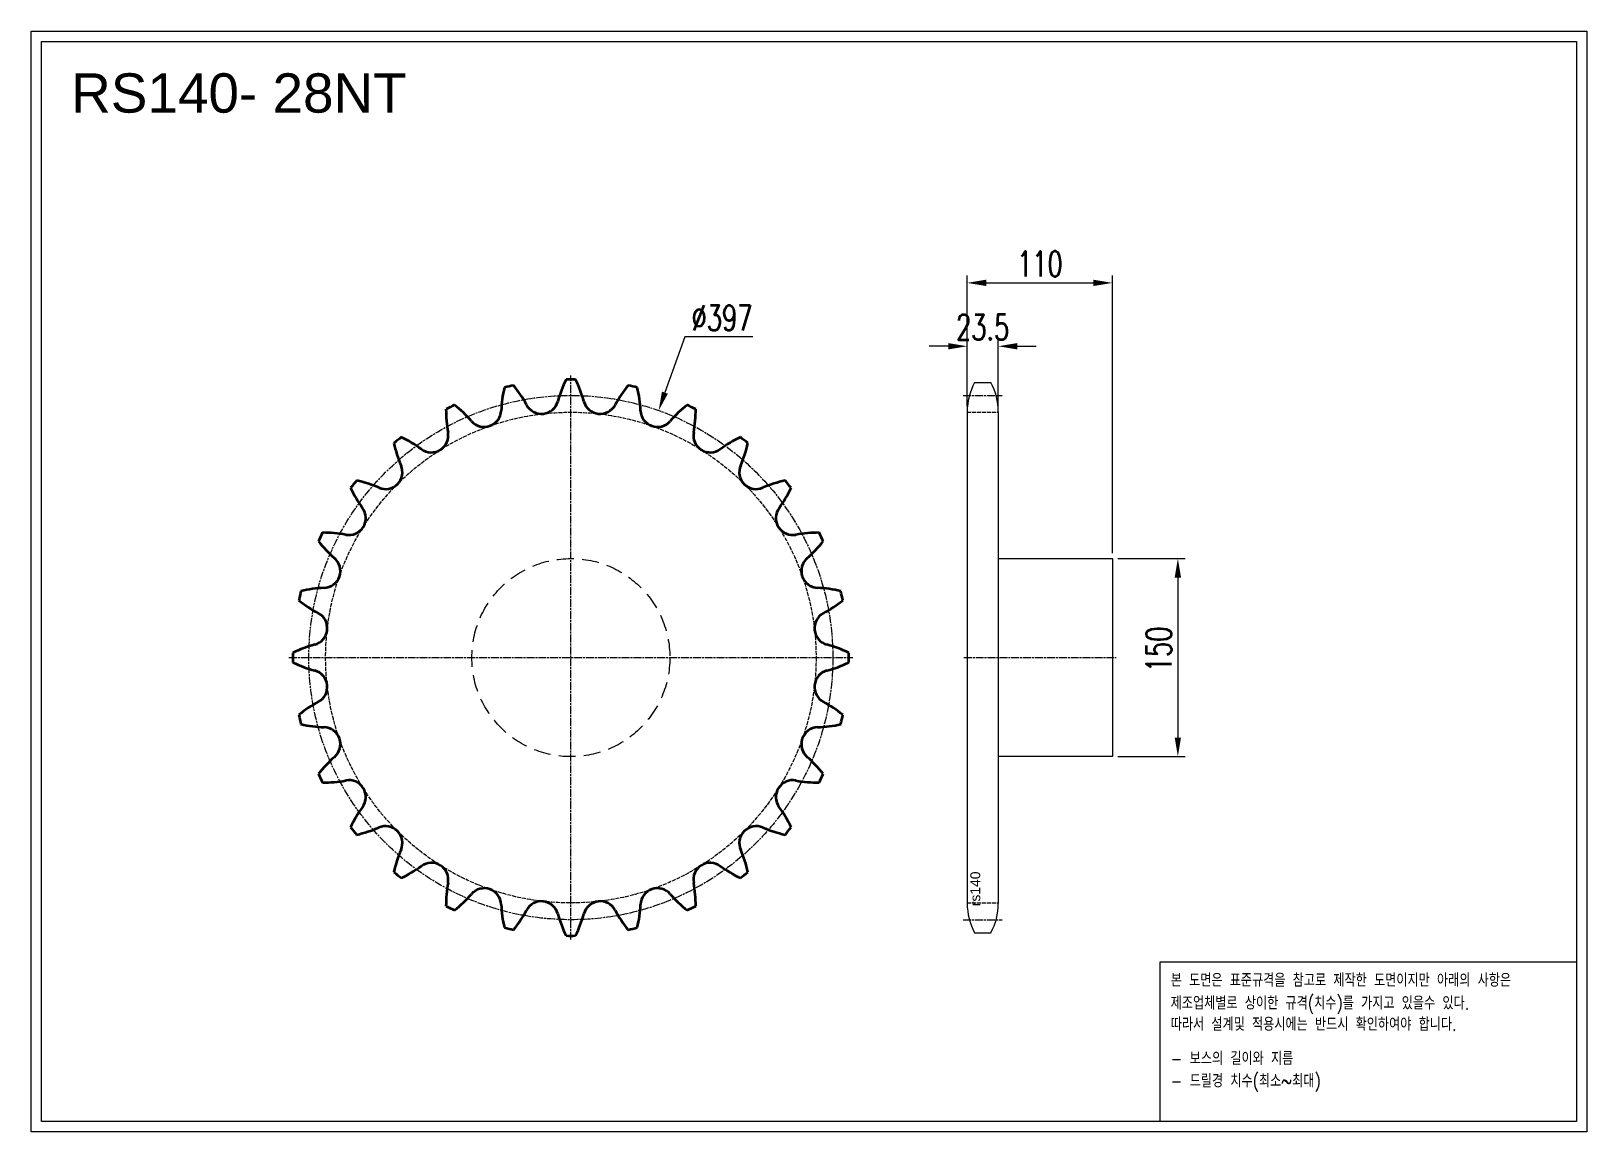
# Model space of a CAD drawing. Header units: millimetres. Extents: x 8819 to 9998, y 40753 to 41587.
import ezdxf

# ---------------------------------------------------------------- set-up
doc = ezdxf.new("R2010")
doc.units = ezdxf.units.MM
for name, pattern in [('AM_ISO02W050', [7.5, 6, -1.5]), ('AM_ISO02W050x2', [3.75, 3, -0.75]), ('AM_ISO08W050', [18, 12, -1.5, 3, -1.5]), ('AM_ISO08W050x2', [9, 6, -0.75, 1.5, -0.75]), ('HIDDEN', [9.525, 6.35, -3.175])]:
    doc.linetypes.add(name, pattern=pattern)
for name, color, linetype, lineweight in [('AM_0N', 7, 'Continuous', 50), ('AM_3N', 6, 'AM_ISO02W050', 25), ('AM_7', 4, 'AM_ISO08W050', 25), ('AM_7N', 4, 'AM_ISO08W050', 25)]:
    doc.layers.add(name, color=color, linetype=linetype, lineweight=lineweight)
doc.layers.add('HL', color=2, linetype='HIDDEN')
doc.layers.add('S-DIM', color=7, linetype='Continuous')
doc.styles.add('HAN', font='ROMANS.shx', dxfattribs={"width": 0.7, "bigfont": 'whgtxt.shx'})
doc.styles.add('HSG', font='SIMPLEX.shx', dxfattribs={"width": 0.7, "bigfont": 'HSG.shx'})
doc.styles.get("Standard").update_dxf_attribs({"font": 'arial.ttf'})
doc.dimstyles.new('APP32', dxfattribs={"dimscale": 8, "dimtxt": 2.4, "dimasz": 1.8, "dimexe": 0.7, "dimexo": 0.5, "dimgap": 0.6, "dimtad": 1, "dimtoh": 1, "dimdec": 1, "dimrnd": 0.01, "dimzin": 9, "dimdsep": 46, "dimtxsty": 'HSG', "dimcen": 0, "dimclrd": 1, "dimclre": 1, "dimclrt": 256, "dimazin": 2, "dimtp": 1, "dimtm": 1, "dimtfac": 0.5, "dimtdec": 1, "dimtofl": 0, "dimtmove": 0, "dimatfit": 3, "dimfxl": 0, "dimtvp": 1, "dimtolj": 2, "dimlwd": -1, "dimlwe": -1, "dimarcsym": 0})

# ---------------------------------------------------------------- blocks, each defined once
blk = doc.blocks.new('*D1')
at = {"layer": 'Defpoints', "color": 0, "transparency": 16777216}
for p in [(9638.6, 41187.5), (9638.6, 41037.5), (9688.2, 41037.5)]:
    blk.add_point(p, dxfattribs=at)
at = {"layer": 'S-DIM', "color": 1, "transparency": 16777216}
for p, q in [((9642.6, 41187.5), (9693.8, 41187.5)), ((9688.2, 41173.1), (9688.2, 41051.9)), ((9642.6, 41037.5), (9693.8, 41037.5))]:
    blk.add_line(p, q, dxfattribs=at)
for points in [[(9685.8, 41173.1), (9690.6, 41173.1), (9688.2, 41187.5)], [(9685.8, 41051.9), (9690.6, 41051.9), (9688.2, 41037.5)]]:
    blk.add_solid(points, dxfattribs=at)
at = {"layer": 'S-DIM', "transparency": 16777216, "insert": (9673.8, 41118.7), "char_height": 19.2, "attachment_point": 5, "rotation": 90, "style": 'HSG'}
blk.add_mtext('\\A2;150', dxfattribs=at)
blk = doc.blocks.new('*D2')
at = {"layer": 'Defpoints', "color": 0, "transparency": 16777216}
for p in [(9552.1, 41348.2), (9528.6, 41298.6), (9552.1, 41298.6)]:
    blk.add_point(p, dxfattribs=at)
at = {"layer": 'S-DIM', "color": 1, "transparency": 16777216}
for p, q in [((9528.6, 41302.6), (9528.6, 41353.8)), ((9552.1, 41302.6), (9552.1, 41353.8)), ((9514.2, 41348.2), (9499.8, 41348.2)), ((9566.5, 41348.2), (9580.9, 41348.2))]:
    blk.add_line(p, q, dxfattribs=at)
for points in [[(9514.2, 41350.6), (9514.2, 41345.8), (9528.6, 41348.2)], [(9566.5, 41350.6), (9566.5, 41345.8), (9552.1, 41348.2)]]:
    blk.add_solid(points, dxfattribs=at)
at = {"layer": 'S-DIM', "transparency": 16777216, "insert": (9540.3, 41362.6), "char_height": 19.2, "attachment_point": 5, "style": 'HSG'}
blk.add_mtext('\\A2;23.5', dxfattribs=at)
blk = doc.blocks.new('*D3')
at = {"layer": 'Defpoints', "color": 0, "transparency": 16777216}
for p in [(9638.6, 41396.2), (9528.6, 41298.6), (9638.6, 41187.5)]:
    blk.add_point(p, dxfattribs=at)
at = {"layer": 'S-DIM', "color": 1, "transparency": 16777216}
for p, q in [((9528.6, 41302.6), (9528.6, 41401.8)), ((9638.6, 41191.5), (9638.6, 41401.8)), ((9543, 41396.2), (9624.2, 41396.2))]:
    blk.add_line(p, q, dxfattribs=at)
for points in [[(9543, 41398.6), (9543, 41393.8), (9528.6, 41396.2)], [(9624.2, 41398.6), (9624.2, 41393.8), (9638.6, 41396.2)]]:
    blk.add_solid(points, dxfattribs=at)
at = {"layer": 'S-DIM', "transparency": 16777216, "insert": (9583.6, 41410.6), "char_height": 19.2, "attachment_point": 5, "style": 'HSG'}
blk.add_mtext('\\A2;110', dxfattribs=at)
blk = doc.blocks.new('*D4')
at = {"layer": 'Defpoints', "color": 0, "transparency": 16777216}
for p in [(9294.8, 41299.5), (9161.8, 40925.4)]:
    blk.add_point(p, dxfattribs=at)
at = {"layer": 'S-DIM', "color": 1, "transparency": 16777216}
for p, q in [((9314.6, 41355.3), (9299.6, 41313.1)), ((9366.1, 41355.3), (9314.6, 41355.3))]:
    blk.add_line(p, q, dxfattribs=at)
blk.add_solid([(9297.3, 41313.9), (9301.8, 41312.3), (9294.8, 41299.5)], dxfattribs=at)
at = {"layer": 'S-DIM', "transparency": 16777216, "insert": (9342.8, 41369.7), "char_height": 19.2, "attachment_point": 5, "style": 'HSG'}
blk.add_mtext('\\A2;∅397', dxfattribs=at)
blk = doc.blocks.new('notice1')
at = {"color": 4}
blk.add_lwpolyline([(-22142.12, 1735.9), (-22053.8, 1735.9), (-22053.8, 1702.07), (-22142.12, 1702.07)], close=True, dxfattribs=at)
at = {"color": 4, "style": 'HAN', "width": 0.8}
for s, p in [('본 도면은 표준규격을 참고로 제작한 도면이지만 아래의 사항은', (-22139.9, 1730.62)), ('제조업체별로 상이한 규격(치수)를 가지고 있을수 있다.', (-22139.9, 1725.78)), ('따라서 설계및 적용시에는 반드시 확인하여야 합니다.', (-22139.9, 1721.28)), ('- 보스의 길이와 지름', (-22139.9, 1714.03)), ('- 드릴경 치수(최소~최대)', (-22139.9, 1709.27))]:
    blk.add_text(s, height=2.7949, dxfattribs=at).set_placement(p)

msp = doc.modelspace()

# ---------------------------------------------------------------- linework, layer by layer
for p, q in [((9534.12, 41320.77), (9546.55, 41320.77)), ((9528.59, 41298.57), (9528.59, 40926.34)), ((9552.09, 41298.57), (9552.09, 40926.34)), ((9534.12, 40904.14), (9546.55, 40904.14))]:
    msp.add_line(p, q)
for points in [[(8819.32, 41586.82), (9998.11, 41586.82), (9998.11, 40753.33), (8819.32, 40753.33)], [(8827.26, 41578.88), (9990.18, 41578.88), (9990.18, 40761.27), (8827.26, 40761.27)]]:
    msp.add_lwpolyline(points, close=True)
msp.add_lwpolyline([(9552.09, 41187.46), (9638.59, 41187.46), (9638.59, 41037.46), (9552.09, 41037.46)])
for centre, start, end in [((9575.89, 41298.57), 152.00824, 180), ((9504.79, 41298.57), 0, 27.99176), ((9575.89, 40926.34), 180, 207.99176), ((9504.79, 40926.34), 332.00824, 0)]:
    msp.add_arc(centre, 47.3, start, end)
at = {"layer": 'AM_0N'}
for centre, radius, start, end in [((9266.86, 41295.71), 91.44, 166.58258, 177.67857), ((9228.28, 41112.46), 210.59, 101.87699, 103.8373), ((9114.01, 41260.83), 91.44, 28.03571, 39.13171), ((9306.67, 41282.53), 91.44, 153.72544, 164.82143), ((9228.28, 41112.46), 210.59, 89.01985, 90.98015), ((9149.89, 41282.53), 91.44, 15.17857, 26.27456), ((9342.55, 41260.83), 91.44, 140.86829, 151.96429), ((9228.28, 41112.46), 210.59, 76.1627, 78.12301), ((9189.7, 41295.71), 91.44, 2.32143, 13.41742), ((9206.04, 41309.83), 12.83, 208.03571, 344.82143), ((9250.52, 41309.83), 12.83, 195.17857, 331.96429), ((9225.11, 41299.7), 91.44, 179.43972, 190.53571), ((9228.28, 41112.46), 210.59, 114.73413, 116.69444), ((9083.86, 41231.68), 91.44, 40.89286, 51.98885), ((9162.68, 41299.94), 12.83, 220.89286, 357.67857), ((9293.88, 41299.94), 12.83, 182.32143, 319.10714), ((9372.7, 41231.68), 91.44, 128.01115, 139.10714), ((9228.28, 41112.46), 210.59, 63.30556, 65.26587), ((9231.45, 41299.7), 91.44, 349.46429, 0.56028), ((9122.6, 41280.64), 12.83, 233.75, 10.53571), ((9333.96, 41280.64), 12.83, 169.46429, 306.25), ((9228.28, 41112.46), 210.59, 127.59127, 129.55158), ((9183.53, 41294.3), 91.44, 192.29687, 203.39286), ((9060.95, 41196.55), 91.44, 53.75, 64.84599), ((9395.61, 41196.55), 91.44, 115.15401, 126.25), ((9228.28, 41112.46), 210.59, 50.44842, 52.40873), ((9273.04, 41294.3), 91.44, 336.60714, 347.70313), ((9087.83, 41252.91), 12.83, 246.60714, 23.39286), ((9368.73, 41252.91), 12.83, 156.60714, 293.39286), ((9228.28, 41112.46), 210.59, 140.44842, 142.40873), ((9046.43, 41157.21), 91.44, 66.60714, 77.70313), ((9410.13, 41157.21), 91.44, 102.29687, 113.39286), ((9228.28, 41112.46), 210.59, 37.59127, 39.55158), ((9144.18, 41279.79), 91.44, 205.15401, 216.25), ((9312.38, 41279.79), 91.44, 323.75, 334.84599), ((9060.1, 41218.13), 12.83, 259.46429, 36.25), ((9396.46, 41218.13), 12.83, 143.75, 280.53571), ((9228.28, 41112.46), 210.59, 153.30556, 155.26587), ((9109.06, 41256.88), 91.44, 218.01115, 229.10714), ((9041.03, 41115.62), 91.44, 79.46429, 90.56028), ((9415.53, 41115.62), 91.44, 89.43972, 100.53571), ((9347.5, 41256.88), 91.44, 310.89286, 321.98885), ((9228.28, 41112.46), 210.59, 24.73413, 26.69444), ((9040.8, 41178.06), 12.83, 272.32143, 49.10714), ((9415.76, 41178.06), 12.83, 130.89286, 267.67857), ((9045.02, 41073.88), 91.44, 92.32143, 103.41742), ((9411.54, 41073.88), 91.44, 76.58258, 87.67857), ((9228.28, 41112.46), 210.59, 166.1627, 168.12301), ((9079.91, 41226.73), 91.44, 230.86829, 241.96429), ((9376.65, 41226.73), 91.44, 298.03571, 309.13171), ((9228.28, 41112.46), 210.59, 11.87699, 13.8373), ((9030.9, 41134.7), 12.83, 285.17857, 61.96429), ((9425.66, 41134.7), 12.83, 118.03571, 254.82143), ((9058.2, 41034.07), 91.44, 105.17857, 116.27456), ((9398.36, 41034.07), 91.44, 63.72544, 74.82143), ((9228.28, 41112.46), 210.59, 179.01985, 180.98015), ((9058.2, 41190.85), 91.44, 243.72544, 254.82143), ((9398.36, 41190.85), 91.44, 285.17857, 296.27456), ((9228.28, 41112.46), 210.59, 359.01985, 0.98015), ((9030.9, 41090.22), 12.83, 298.03571, 74.82143), ((9425.66, 41090.22), 12.83, 105.17857, 241.96429), ((9079.91, 40998.18), 91.44, 118.03571, 129.13171), ((9376.65, 40998.18), 91.44, 50.86829, 61.96429), ((9228.28, 41112.46), 210.59, 191.87699, 193.8373), ((9045.02, 41151.03), 91.44, 256.58258, 267.67857), ((9040.8, 41046.85), 12.83, 310.89286, 87.67857), ((9415.76, 41046.85), 12.83, 92.32143, 229.10714), ((9411.54, 41151.03), 91.44, 272.32143, 283.41742), ((9228.28, 41112.46), 210.59, 346.1627, 348.12301), ((9109.06, 40968.03), 91.44, 130.89286, 141.98885), ((9347.5, 40968.03), 91.44, 38.01115, 49.10714), ((9228.28, 41112.46), 210.59, 204.73413, 206.69444), ((9228.28, 41112.46), 210.59, 333.30556, 335.26587), ((9041.03, 41109.29), 91.44, 269.43972, 280.53571), ((9060.1, 41006.78), 12.83, 323.75, 100.53571), ((9396.46, 41006.78), 12.83, 79.46429, 216.25), ((9415.53, 41109.29), 91.44, 259.46429, 270.56028), ((9144.18, 40945.13), 91.44, 143.75, 154.84599), ((9312.38, 40945.13), 91.44, 25.15401, 36.25), ((9228.28, 41112.46), 210.59, 217.59127, 219.55158), ((9046.43, 41067.7), 91.44, 282.29687, 293.39286), ((9087.83, 40972.01), 12.83, 336.60714, 113.39286), ((9368.73, 40972.01), 12.83, 66.60714, 203.39286), ((9410.13, 41067.7), 91.44, 246.60714, 257.70313), ((9228.28, 41112.46), 210.59, 320.44842, 322.40873), ((9183.53, 40930.61), 91.44, 156.60714, 167.70313), ((9273.04, 40930.61), 91.44, 12.29687, 23.39286), ((9060.95, 41028.36), 91.44, 295.15401, 306.25), ((9122.6, 40944.27), 12.83, 349.46429, 126.25), ((9333.96, 40944.27), 12.83, 53.75, 190.53571), ((9395.61, 41028.36), 91.44, 233.75, 244.84599), ((9228.28, 41112.46), 210.59, 230.44842, 232.40873), ((9225.11, 40925.21), 91.44, 169.46429, 180.56028), ((9231.45, 40925.21), 91.44, 359.43972, 10.53571), ((9228.28, 41112.46), 210.59, 307.59127, 309.55158), ((9083.86, 40993.23), 91.44, 308.01115, 319.10714), ((9162.68, 40924.97), 12.83, 2.32143, 139.10714), ((9206.04, 40915.08), 12.83, 15.17857, 151.96429), ((9250.52, 40915.08), 12.83, 28.03571, 164.82143), ((9293.88, 40924.97), 12.83, 40.89286, 177.67857), ((9372.7, 40993.23), 91.44, 220.89286, 231.98885), ((9228.28, 41112.46), 210.59, 243.30556, 245.26587), ((9266.86, 40929.2), 91.44, 182.32143, 193.41742), ((9114.01, 40964.09), 91.44, 320.86829, 331.96429), ((9306.67, 40942.38), 91.44, 195.17857, 206.27456), ((9149.89, 40942.38), 91.44, 333.72544, 344.82143), ((9342.55, 40964.09), 91.44, 208.03571, 219.13171), ((9189.7, 40929.2), 91.44, 346.58258, 357.67857), ((9228.28, 41112.46), 210.59, 294.73413, 296.69444), ((9228.28, 41112.46), 210.59, 256.1627, 258.12301), ((9228.28, 41112.46), 210.59, 281.87699, 283.8373), ((9228.28, 41112.46), 210.59, 269.01985, 270.98015)]:
    msp.add_arc(centre, radius, start, end, dxfattribs=at)
at = {"layer": 'AM_3N', "linetype": 'AM_ISO02W050x2'}
for p, q in [((9528.59, 41298.26), (9552.09, 41298.26)), ((9528.59, 40926.66), (9552.09, 40926.66))]:
    msp.add_line(p, q, dxfattribs=at)
msp.add_circle((9228.28, 41112.46), 185.8, dxfattribs=at)
at = {"layer": 'AM_7', "linetype": 'AM_ISO08W050x2'}
for p, q in [((9525.59, 41310.96), (9555.09, 41310.96)), ((9525.59, 40913.96), (9555.09, 40913.96))]:
    msp.add_line(p, q, dxfattribs=at)
msp.add_circle((9228.28, 41112.46), 198.5, dxfattribs=at)
at = {"layer": 'AM_7N', "linetype": 'AM_ISO08W050x2'}
for p, q in [((9228.28, 40898.87), (9228.28, 41326.04)), ((9014.69, 41112.46), (9441.87, 41112.46)), ((9526.01, 41112.46), (9641.43, 41112.46))]:
    msp.add_line(p, q, dxfattribs=at)
at = {"layer": 'HL', "ltscale": 2}
msp.add_circle((9228.28, 41112.46), 75, dxfattribs=at)

# ---------------------------------------------------------------- block references
at = {"xscale": 3.570006619481701, "yscale": 3.570006619481701, "zscale": 3.570006619481701}
msp.add_blockref('notice1', (88722.38, 34684.88), dxfattribs=at)

# ---------------------------------------------------------------- texts
msp.add_text('RS140- 28NT', height=29.7675).set_placement((8849.68, 41525.1))
msp.add_text('rs140', height=7.5, rotation=90).set_placement((9538.43, 40924.25))

# ---------------------------------------------------------------- dimensions: what is measured, and where the dimension line sits
at = {"layer": 'S-DIM'}
dim = msp.add_linear_dim(base=(9638.59, 41396.2), p1=(9528.59, 41298.57), p2=(9638.59, 41187.46), dimstyle='APP32', dxfattribs=at)
dim.commit()
dim.dimension.update_dxf_attribs({"geometry": '*D3', "text_midpoint": (9583.59, 41410.6)})
dim = msp.add_diameter_dim_2p(p1=(9161.8, 40925.42), p2=(9294.76, 41299.49), dimstyle='APP32', dxfattribs=at)
dim.commit()
dim.dimension.update_dxf_attribs({"geometry": '*D4', "text_midpoint": (9342.75, 41355.28), "dimtype": 131})
dim = msp.add_linear_dim(base=(9552.09, 41348.2), p1=(9528.59, 41298.57), p2=(9552.09, 41298.57), dimstyle='APP32', dxfattribs=at)
dim.commit()
dim.dimension.update_dxf_attribs({"geometry": '*D2', "text_midpoint": (9540.34, 41348.2), "dimtype": 128})
dim = msp.add_linear_dim(base=(9688.16, 41037.46), p1=(9638.59, 41187.46), p2=(9638.59, 41037.46), angle=90, dimstyle='APP32', dxfattribs=at)
dim.commit()
dim.dimension.update_dxf_attribs({"geometry": '*D1', "text_midpoint": (9688.16, 41118.7), "dimtype": 128})

doc.saveas('drawing.dxf')
